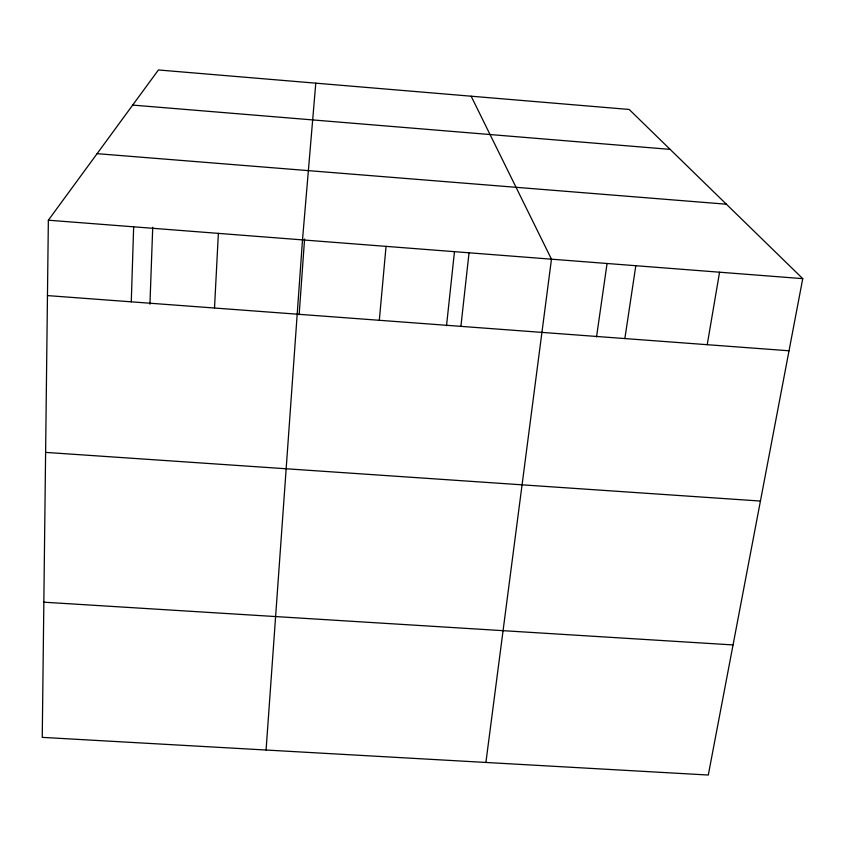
<?xml version="1.0" encoding="UTF-8"?>
<svg xmlns="http://www.w3.org/2000/svg" width="845" height="845" viewBox="0 0 845 845"><rect width="100%" height="100%" fill="white"/><g stroke="black" fill="none" stroke-linecap="round" stroke-linejoin="round"><path stroke-width="1.27" d="M48.355 220.207L42.25 737.368L708.29 775.034L802.75 278.649L629.176 109.459L158.416 69.966L48.355 220.207L802.75 278.649M131.271 301.823L133.658 226.819M149.945 304.2L152.723 227.242M214.514 308.024L218.369 233.378M266.08 750.022L302.499 239.895L315.787 83.169M299.141 314.794L304.58 239.019M379.32 320.287L386.049 246.37M446.519 325.758L454.441 251.937M460.895 326.36L469.038 252.803M485.896 762.454L551.468 259.183L471.151 96.203M596.528 336.923L607.027 263.756M624.856 338.56L635.81 265.721M707.223 344.686L719.57 272.206M43.845 602.189L733.048 644.936M45.619 452.392L760.426 501.053M47.468 295.592L789.029 350.781M97.101 153.663L726.373 204.205M132.686 105.086L670.127 149.375"/></g></svg>
